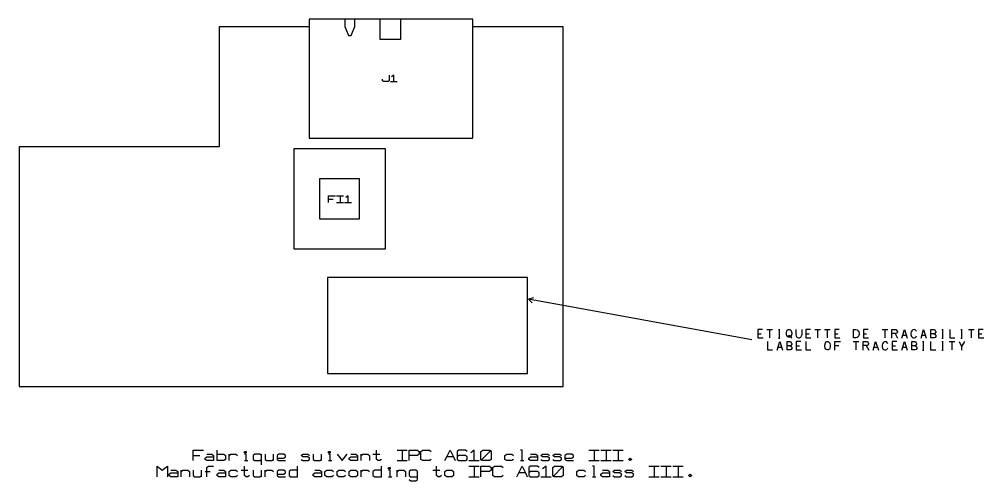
# Model space of a CAD drawing. Extents: x 0 to 1186, y 36 to 805.
# Drawn here: x 465 to 796.1, y 345.1 to 503.4 of the extents above; entities that cross this region are included whole.
import ezdxf

# ---------------------------------------------------------------- set-up
doc = ezdxf.new("R2010")
doc.units = 0
doc.layers.add('1', color=1, linetype='CONTINUOUS')

msp = doc.modelspace()

# ---------------------------------------------------------------- linework, layer by layer
at = {"layer": '1'}
for p, q in [((620.73, 503.43), (564.55, 503.43)), ((564.55, 503.43), (564.55, 462.63)), ((576.75, 503.43), (576.75, 500.93)), ((580.23, 500.93), (580.23, 503.43)), ((588.95, 496.45), (588.95, 503.43)), ((595.93, 503.43), (595.93, 496.45)), ((620.73, 462.63), (620.73, 503.43)), ((564.55, 500.88), (533.63, 500.88)), ((533.63, 500.88), (533.63, 459.7)), ((576.75, 500.93), (578, 497.85)), ((578.9, 497.85), (580.23, 500.93)), ((651.7, 500.88), (620.73, 500.88)), ((651.7, 377.33), (651.7, 500.88)), ((578, 497.85), (578.9, 497.85)), ((595.93, 496.45), (588.95, 496.45)), ((592.03, 484.28), (592.03, 482.35)), ((593.6, 484.28), (592.8, 483.73)), ((593.6, 482.08), (593.6, 484.28)), ((589.68, 482.35), (589.68, 482.9)), ((590.05, 482.08), (589.68, 482.35)), ((591.63, 482.08), (590.05, 482.08)), ((592.03, 482.35), (591.63, 482.08)), ((592.43, 482.08), (594.78, 482.08)), ((564.55, 462.63), (620.73, 462.63)), ((533.63, 459.7), (465, 459.7)), ((465, 459.7), (465, 377.33)), ((559.2, 459), (559.2, 424.67)), ((590.78, 459), (559.2, 459)), ((590.78, 424.67), (590.78, 459)), ((568.12, 448.7), (568.12, 434.98)), ((581.85, 448.7), (568.12, 448.7)), ((581.85, 434.98), (581.85, 448.7)), ((571.2, 440.58), (571.2, 442.78)), ((571.2, 442.78), (573.58, 442.78)), ((571.2, 441.68), (572.78, 441.68)), ((573.95, 442.78), (576.3, 442.78)), ((573.95, 440.58), (576.3, 440.58)), ((575.13, 442.78), (575.13, 440.58)), ((576.7, 440.58), (579.05, 440.58)), ((577.88, 442.78), (577.1, 442.23)), ((577.88, 440.58), (577.88, 442.78)), ((568.12, 434.98), (581.85, 434.98)), ((559.2, 424.67), (590.78, 424.67)), ((639.43, 414.8), (570.8, 414.8)), ((570.8, 414.8), (570.8, 381.85)), ((639.43, 381.85), (639.43, 414.8)), ((641.55, 407.8), (639.83, 407.33)), ((716.55, 393.38), (639.83, 407.33)), ((639.83, 407.33), (641.13, 406.08)), ((720.18, 396.9), (718.58, 396.9)), ((718.58, 396.9), (718.58, 394.08)), ((718.58, 395.5), (719.65, 395.5)), ((718.58, 394.08), (720.33, 394.08)), ((721.68, 396.9), (723.63, 396.9)), ((722.6, 396.9), (722.6, 394.08)), ((725.68, 396.9), (726.15, 396.9)), ((725.9, 396.9), (725.9, 394)), ((728.35, 395.8), (728.48, 396.45)), ((728.35, 395.43), (728.35, 395.8)), ((728.48, 394.78), (728.35, 395.43)), ((728.48, 396.45), (728.68, 396.7)), ((728.68, 394.6), (728.48, 394.78)), ((728.68, 396.7), (728.98, 396.9)), ((728.98, 394.28), (728.68, 394.6)), ((728.93, 394.6), (729.13, 394.9)), ((728.98, 394.28), (728.93, 394.6)), ((728.98, 396.9), (729.55, 396.9)), ((729.55, 394.28), (728.98, 394.28)), ((729.13, 394.9), (729.45, 394.9)), ((729.45, 394.9), (729.65, 394.78)), ((729.55, 396.9), (729.85, 396.7)), ((729.95, 394.6), (729.55, 394.28)), ((729.65, 394.78), (729.85, 394.28)), ((729.85, 396.7), (730.05, 396.45)), ((729.85, 394.28), (729.95, 394.15)), ((730.05, 394.78), (729.95, 394.6)), ((729.95, 394.15), (730.23, 394)), ((730.05, 396.45), (730.23, 395.8)), ((730.23, 395.43), (730.05, 394.78)), ((730.23, 395.8), (730.23, 395.43)), ((731.65, 396.9), (731.65, 395.18)), ((731.65, 395.18), (731.75, 394.73)), ((731.75, 394.73), (731.98, 394.33)), ((731.98, 394.33), (732.48, 394.08)), ((732.48, 394.08), (732.85, 394.08)), ((732.85, 394.08), (733.35, 394.33)), ((733.35, 394.33), (733.55, 394.73)), ((733.55, 394.73), (733.73, 395.18)), ((733.73, 395.18), (733.73, 396.9)), ((736.65, 396.9), (735.05, 396.9)), ((735.05, 396.9), (735.05, 394.08)), ((735.05, 395.5), (736.13, 395.5)), ((735.05, 394.08), (736.8, 394.08)), ((738.15, 396.9), (740.1, 396.9)), ((739.08, 396.9), (739.08, 394.08)), ((741.43, 396.9), (743.4, 396.9)), ((742.38, 396.9), (742.38, 394.08)), ((746.53, 396.9), (744.95, 396.9)), ((744.95, 396.9), (744.95, 394.08)), ((744.95, 395.5), (746.03, 395.5)), ((744.95, 394.08), (746.7, 394.08)), ((751.43, 394.08), (751.43, 396.9)), ((751.43, 396.9), (752.25, 396.9)), ((752.25, 394.08), (751.43, 394.08)), ((752.25, 396.9), (752.7, 396.85)), ((752.7, 394.2), (752.25, 394.08)), ((752.7, 396.85), (753.03, 396.53)), ((753.03, 394.45), (752.7, 394.2)), ((753.03, 396.53), (753.28, 396.13)), ((753.28, 394.9), (753.03, 394.45)), ((753.28, 396.13), (753.33, 395.75)), ((753.33, 395.23), (753.28, 394.9)), ((753.33, 395.75), (753.33, 395.23)), ((756.43, 396.9), (754.83, 396.9)), ((754.83, 396.9), (754.83, 394.08)), ((754.83, 395.5), (755.9, 395.5)), ((754.83, 394.08), (756.58, 394.08)), ((761.2, 396.9), (763.15, 396.9)), ((762.13, 396.9), (762.13, 394.08)), ((764.6, 394), (764.6, 396.9)), ((764.6, 396.9), (765.9, 396.9)), ((765.9, 395.55), (764.6, 395.55)), ((765.68, 395.55), (766.5, 394)), ((765.9, 396.9), (766.1, 396.85)), ((766.2, 395.63), (765.9, 395.55)), ((766.1, 396.85), (766.3, 396.53)), ((766.3, 395.8), (766.2, 395.63)), ((766.3, 396.53), (766.45, 396.33)), ((766.45, 396.08), (766.3, 395.8)), ((766.45, 396.33), (766.45, 396.08)), ((768, 394), (768.88, 396.9)), ((768.3, 394.98), (769.5, 394.98)), ((768.88, 396.9), (769.8, 394)), ((771.2, 396.13), (771.1, 395.75)), ((771.1, 395.75), (771.1, 395.18)), ((771.1, 395.18), (771.3, 394.6)), ((771.4, 396.53), (771.2, 396.13)), ((771.3, 394.6), (771.6, 394.2)), ((771.8, 396.85), (771.4, 396.53)), ((771.6, 394.2), (771.98, 394.08)), ((772.18, 396.9), (771.8, 396.85)), ((771.98, 394.08), (772.38, 394.08)), ((772.58, 396.85), (772.18, 396.9)), ((772.38, 394.08), (772.68, 394.2)), ((772.9, 396.53), (772.58, 396.85)), ((772.68, 394.2), (772.9, 394.45)), ((773.05, 396.25), (772.9, 396.53)), ((772.9, 394.45), (773.05, 394.73)), ((774.6, 394), (775.48, 396.9)), ((774.9, 394.98), (776.08, 394.98)), ((775.48, 396.9), (776.4, 394)), ((778, 394.08), (778, 396.9)), ((778, 396.9), (778.98, 396.9)), ((779.08, 395.5), (778, 395.5)), ((779.08, 394.08), (778, 394.08)), ((778.98, 396.9), (779.28, 396.85)), ((779.28, 395.55), (779.08, 395.5)), ((779.08, 395.5), (779.48, 395.23)), ((779.48, 394.2), (779.08, 394.08)), ((779.28, 396.85), (779.48, 396.53)), ((779.63, 396), (779.28, 395.55)), ((779.48, 396.53), (779.63, 396.25)), ((779.48, 395.23), (779.68, 394.98)), ((779.68, 394.6), (779.48, 394.2)), ((779.63, 396.25), (779.63, 396)), ((779.68, 394.98), (779.68, 394.6)), ((781.7, 396.9), (782.15, 396.9)), ((781.9, 396.9), (781.9, 394)), ((784.48, 396.9), (784.48, 394.08)), ((784.48, 394.08), (786.23, 394.08)), ((788.28, 396.9), (788.75, 396.9)), ((788.5, 396.9), (788.5, 394)), ((790.85, 396.9), (792.83, 396.9)), ((791.78, 396.9), (791.78, 394.08)), ((795.95, 396.9), (794.35, 396.9)), ((794.35, 396.9), (794.35, 394.08)), ((794.35, 395.5), (795.45, 395.5)), ((794.35, 394.08), (796.1, 394.08)), ((721.88, 392.78), (721.88, 389.95)), ((725.18, 389.9), (726.05, 392.78)), ((725.48, 390.85), (726.65, 390.85)), ((725.68, 394), (726.15, 394)), ((726.05, 392.78), (726.98, 389.9)), ((728.58, 389.95), (728.58, 392.78)), ((728.58, 392.78), (729.55, 392.78)), ((729.65, 391.38), (728.58, 391.38)), ((729.55, 392.78), (729.85, 392.73)), ((729.85, 391.43), (729.65, 391.38)), ((729.65, 391.38), (730.05, 391.13)), ((729.85, 392.73), (730.05, 392.4)), ((730.23, 391.88), (729.85, 391.43)), ((730.05, 392.4), (730.23, 392.15)), ((730.05, 391.13), (730.28, 390.85)), ((730.23, 392.15), (730.23, 391.88)), ((730.28, 390.85), (730.28, 390.48)), ((733.35, 392.78), (731.75, 392.78)), ((731.75, 392.78), (731.75, 389.95)), ((731.75, 391.38), (732.85, 391.38)), ((735.05, 392.78), (735.05, 389.95)), ((741.55, 391.63), (741.75, 392.4)), ((741.55, 391.13), (741.55, 391.63)), ((741.65, 390.6), (741.55, 391.13)), ((741.75, 392.4), (742.15, 392.78)), ((742.15, 392.78), (742.73, 392.78)), ((742.73, 392.78), (743.03, 392.53)), ((743.03, 392.53), (743.25, 392.28)), ((743.25, 392.28), (743.4, 391.63)), ((743.4, 391.13), (743.25, 390.48)), ((743.4, 391.63), (743.4, 391.13)), ((744.95, 389.9), (744.95, 392.78)), ((744.95, 392.78), (746.9, 392.78)), ((744.95, 391.5), (746.33, 391.5)), ((751.33, 392.78), (753.28, 392.78)), ((752.25, 392.78), (752.25, 389.95)), ((754.73, 389.9), (754.73, 392.78)), ((754.73, 392.78), (756, 392.78)), ((756, 391.43), (754.73, 391.43)), ((755.8, 391.43), (756.63, 389.9)), ((756, 392.78), (756.2, 392.73)), ((756.33, 391.5), (756, 391.43)), ((756.2, 392.73), (756.43, 392.4)), ((756.43, 391.7), (756.33, 391.5)), ((756.43, 392.4), (756.58, 392.2)), ((756.58, 391.95), (756.43, 391.7)), ((756.58, 392.2), (756.58, 391.95)), ((758.13, 389.9), (759, 392.78)), ((758.43, 390.85), (759.6, 390.85)), ((759, 392.78), (759.93, 389.9)), ((761.3, 392.03), (761.2, 391.63)), ((761.2, 391.63), (761.2, 391.05)), ((761.2, 391.05), (761.4, 390.48)), ((761.53, 392.4), (761.3, 392.03)), ((761.93, 392.73), (761.53, 392.4)), ((762.28, 392.78), (761.93, 392.73)), ((762.7, 392.73), (762.28, 392.78)), ((763, 392.4), (762.7, 392.73)), ((763.15, 392.15), (763, 392.4)), ((766.3, 392.78), (764.7, 392.78)), ((764.7, 392.78), (764.7, 389.95)), ((764.7, 391.38), (765.78, 391.38)), ((768, 389.9), (768.88, 392.78)), ((768.3, 390.85), (769.5, 390.85)), ((768.88, 392.78), (769.8, 389.9)), ((771.4, 389.95), (771.4, 392.78)), ((771.4, 392.78), (772.38, 392.78)), ((772.48, 391.38), (771.4, 391.38)), ((772.38, 392.78), (772.68, 392.73)), ((772.68, 391.43), (772.48, 391.38)), ((772.48, 391.38), (772.9, 391.13)), ((772.68, 392.73), (772.9, 392.4)), ((773.05, 391.88), (772.68, 391.43)), ((772.9, 392.4), (773.05, 392.15)), ((772.9, 391.13), (773.1, 390.85)), ((773.05, 392.15), (773.05, 391.88)), ((773.1, 390.85), (773.1, 390.48)), ((775.1, 392.78), (775.58, 392.78)), ((775.3, 392.78), (775.3, 389.9)), ((777.88, 392.78), (777.88, 389.95)), ((781.7, 394), (782.15, 394)), ((781.7, 392.78), (782.15, 392.78)), ((781.9, 392.78), (781.9, 389.9)), ((784.28, 392.78), (786.23, 392.78)), ((785.2, 392.78), (785.2, 389.95)), ((787.68, 392.78), (788.5, 391.13)), ((788.28, 394), (788.75, 394)), ((789.53, 392.78), (788.5, 391.13)), ((788.5, 391.13), (788.5, 389.9)), ((721.88, 389.95), (723.63, 389.95)), ((729.65, 389.95), (728.58, 389.95)), ((730.05, 390.08), (729.65, 389.95)), ((730.28, 390.48), (730.05, 390.08)), ((731.75, 389.95), (733.5, 389.95)), ((735.05, 389.95), (736.8, 389.95)), ((741.85, 390.2), (741.65, 390.6)), ((742.3, 389.95), (741.85, 390.2)), ((742.73, 389.95), (742.3, 389.95)), ((743.13, 390.2), (742.73, 389.95)), ((743.25, 390.48), (743.13, 390.2)), ((761.4, 390.48), (761.73, 390.08)), ((761.73, 390.08), (762.08, 389.95)), ((762.08, 389.95), (762.5, 389.95)), ((762.5, 389.95), (762.8, 390.08)), ((762.8, 390.08), (763, 390.35)), ((763, 390.35), (763.15, 390.6)), ((764.7, 389.95), (766.45, 389.95)), ((772.48, 389.95), (771.4, 389.95)), ((772.9, 390.08), (772.48, 389.95)), ((773.1, 390.48), (772.9, 390.08)), ((775.1, 389.9), (775.58, 389.9)), ((777.88, 389.95), (779.63, 389.95)), ((781.7, 389.9), (782.15, 389.9)), ((570.8, 381.85), (639.43, 381.85)), ((465, 377.33), (651.7, 377.33)), ((524.65, 351.93), (524.65, 355.58)), ((524.65, 355.58), (528.2, 355.58)), ((532.9, 351.93), (532.9, 355.58)), ((542.3, 354.65), (542.3, 355.13)), ((542.3, 355.13), (542.9, 355.13)), ((542.9, 354.65), (542.3, 354.65)), ((542.9, 355.13), (542.9, 354.65)), ((571.13, 354.65), (571.13, 355.13)), ((571.13, 355.13), (571.73, 355.13)), ((571.73, 354.65), (571.13, 354.65)), ((571.73, 355.13), (571.73, 354.65)), ((587.6, 352.38), (587.6, 355.58)), ((594.68, 355.58), (598.2, 355.58)), ((596.43, 355.58), (596.43, 351.93)), ((598.8, 351.93), (598.8, 355.58)), ((598.8, 355.58), (601.73, 355.58)), ((601.73, 355.58), (602.33, 355.13)), ((602.33, 355.13), (602.33, 354.2)), ((602.9, 355.13), (603.5, 355.58)), ((602.9, 352.38), (602.9, 355.13)), ((603.5, 355.58), (605.85, 355.58)), ((605.85, 355.58), (606.45, 355.13)), ((611.73, 353.28), (612.9, 355.58)), ((612.9, 355.58), (614.08, 353.28)), ((615.85, 355.58), (615.28, 355.13)), ((615.28, 355.13), (615.28, 352.38)), ((618.2, 355.58), (615.85, 355.58)), ((618.8, 355.13), (618.2, 355.58)), ((621.15, 355.58), (619.98, 354.65)), ((621.15, 351.93), (621.15, 355.58)), ((623.5, 355.13), (624.1, 355.58)), ((623.5, 351.93), (627.03, 355.58)), ((623.5, 352.38), (623.5, 355.13)), ((624.1, 355.58), (626.45, 355.58)), ((626.45, 355.58), (627.03, 355.13)), ((627.03, 355.13), (627.03, 352.38)), ((637.63, 355.58), (637.03, 355.58)), ((637.63, 351.93), (637.63, 355.58)), ((660.58, 355.58), (664.1, 355.58)), ((662.33, 355.58), (662.33, 351.93)), ((664.68, 355.58), (668.23, 355.58)), ((666.45, 355.58), (666.45, 351.93)), ((668.8, 355.58), (672.33, 355.58)), ((670.58, 355.58), (670.58, 351.93)), ((524.65, 353.75), (527, 353.75)), ((528.78, 352.83), (529.38, 353.28)), ((528.78, 352.38), (528.78, 352.83)), ((529.38, 351.93), (528.78, 352.38)), ((529.38, 354.2), (531.13, 354.2)), ((529.38, 353.28), (531.73, 353.28)), ((531.73, 351.93), (529.38, 351.93)), ((531.13, 354.2), (531.73, 353.75)), ((531.73, 353.75), (531.73, 351.93)), ((532.9, 354.2), (535.25, 354.2)), ((535.25, 351.93), (532.9, 351.93)), ((535.25, 354.2), (535.83, 353.75)), ((535.83, 352.38), (535.25, 351.93)), ((535.83, 353.75), (535.83, 352.38)), ((537.03, 351.93), (537.03, 354.2)), ((537.03, 353.75), (537.6, 354.2)), ((537.6, 354.2), (539.38, 354.2)), ((539.38, 354.2), (539.95, 353.75)), ((542.9, 354.2), (542.3, 354.2)), ((542.3, 351.93), (543.48, 351.93)), ((542.9, 351.93), (542.9, 354.2)), ((545.85, 354.2), (545.25, 353.75)), ((545.25, 353.75), (545.25, 352.38)), ((545.25, 352.38), (545.85, 351.93)), ((547.6, 354.2), (545.85, 354.2)), ((545.85, 351.93), (547.6, 351.93)), ((548.2, 353.75), (547.6, 354.2)), ((547.6, 351.93), (548.2, 352.38)), ((548.2, 350.55), (548.2, 354.2)), ((549.38, 354.2), (549.38, 352.38)), ((549.38, 352.38), (549.95, 351.93)), ((549.95, 351.93), (551.73, 351.93)), ((551.73, 351.93), (552.3, 352.38)), ((552.3, 351.93), (552.3, 354.2)), ((554.08, 354.2), (553.48, 353.75)), ((553.48, 353.75), (553.48, 352.38)), ((553.48, 352.83), (555.85, 352.83)), ((553.48, 352.38), (554.08, 351.93)), ((555.85, 354.2), (554.08, 354.2)), ((554.08, 351.93), (556.43, 351.93)), ((556.43, 353.75), (555.85, 354.2)), ((555.85, 352.83), (556.43, 353.28)), ((556.43, 353.28), (556.43, 353.75)), ((561.73, 353.75), (562.3, 354.2)), ((562.3, 353.28), (561.73, 353.75)), ((561.73, 352.38), (562.3, 351.93)), ((562.3, 354.2), (564.08, 354.2)), ((564.08, 353.28), (562.3, 353.28)), ((562.3, 351.93), (564.08, 351.93)), ((564.08, 354.2), (564.68, 353.75)), ((564.68, 352.83), (564.08, 353.28)), ((564.08, 351.93), (564.68, 352.38)), ((564.68, 352.38), (564.68, 352.83)), ((565.85, 354.2), (565.85, 352.38)), ((565.85, 352.38), (566.43, 351.93)), ((566.43, 351.93), (568.2, 351.93)), ((568.2, 351.93), (568.78, 352.38)), ((568.78, 351.93), (568.78, 354.2)), ((571.73, 354.2), (571.13, 354.2)), ((571.13, 351.93), (572.33, 351.93)), ((571.73, 351.93), (571.73, 354.2)), ((574.08, 354.2), (575.85, 351.93)), ((575.85, 351.93), (577.6, 354.2)), ((578.2, 352.83), (578.78, 353.28)), ((578.2, 352.38), (578.2, 352.83)), ((578.78, 351.93), (578.2, 352.38)), ((578.78, 354.2), (580.55, 354.2)), ((578.78, 353.28), (581.15, 353.28)), ((581.15, 351.93), (578.78, 351.93)), ((580.55, 354.2), (581.15, 353.75)), ((581.15, 353.75), (581.15, 351.93)), ((582.33, 351.93), (582.33, 354.2)), ((582.33, 353.75), (582.9, 354.2)), ((582.9, 354.2), (584.68, 354.2)), ((584.68, 354.2), (585.25, 353.75)), ((585.25, 353.75), (585.25, 351.93)), ((586.43, 354.2), (588.78, 354.2)), ((588.2, 351.93), (587.6, 352.38)), ((588.78, 351.93), (588.2, 351.93)), ((589.38, 352.38), (588.78, 351.93)), ((594.68, 351.93), (598.2, 351.93)), ((601.73, 353.75), (598.8, 353.75)), ((602.33, 354.2), (601.73, 353.75)), ((603.5, 351.93), (602.9, 352.38)), ((605.85, 351.93), (603.5, 351.93)), ((606.45, 352.38), (605.85, 351.93)), ((611.15, 351.93), (611.73, 353.28)), ((614.08, 353.28), (611.73, 353.28)), ((614.08, 353.28), (614.68, 351.93)), ((615.85, 353.75), (615.28, 353.28)), ((615.28, 352.38), (615.85, 351.93)), ((618.2, 353.75), (615.85, 353.75)), ((615.85, 351.93), (618.2, 351.93)), ((618.8, 353.28), (618.2, 353.75)), ((618.2, 351.93), (618.8, 352.38)), ((618.8, 352.38), (618.8, 353.28)), ((619.38, 351.93), (622.9, 351.93)), ((624.1, 351.93), (623.5, 352.38)), ((626.45, 351.93), (624.1, 351.93)), ((627.03, 352.38), (626.45, 351.93)), ((631.73, 353.75), (632.33, 354.2)), ((631.73, 352.38), (631.73, 353.75)), ((632.33, 351.93), (631.73, 352.38)), ((632.33, 354.2), (634.1, 354.2)), ((634.1, 351.93), (632.33, 351.93)), ((634.1, 354.2), (634.68, 353.75)), ((634.68, 352.38), (634.1, 351.93)), ((637.03, 351.93), (638.2, 351.93)), ((639.98, 352.83), (640.55, 353.28)), ((639.98, 352.38), (639.98, 352.83)), ((640.55, 351.93), (639.98, 352.38)), ((640.55, 354.2), (642.33, 354.2)), ((640.55, 353.28), (642.93, 353.28)), ((642.93, 351.93), (640.55, 351.93)), ((642.33, 354.2), (642.93, 353.75)), ((642.93, 353.75), (642.93, 351.93)), ((644.1, 353.75), (644.68, 354.2)), ((644.68, 353.28), (644.1, 353.75)), ((644.1, 352.38), (644.68, 351.93)), ((644.68, 354.2), (646.45, 354.2)), ((646.45, 353.28), (644.68, 353.28)), ((644.68, 351.93), (646.45, 351.93)), ((646.45, 354.2), (647.03, 353.75)), ((647.03, 352.83), (646.45, 353.28)), ((646.45, 351.93), (647.03, 352.38)), ((647.03, 352.38), (647.03, 352.83)), ((648.2, 353.75), (648.8, 354.2)), ((648.8, 353.28), (648.2, 353.75)), ((648.2, 352.38), (648.8, 351.93)), ((648.8, 354.2), (650.58, 354.2)), ((650.58, 353.28), (648.8, 353.28)), ((648.8, 351.93), (650.58, 351.93)), ((650.58, 354.2), (651.15, 353.75)), ((651.15, 352.83), (650.58, 353.28)), ((650.58, 351.93), (651.15, 352.38)), ((651.15, 352.38), (651.15, 352.83)), ((652.93, 354.2), (652.33, 353.75)), ((652.33, 353.75), (652.33, 352.38)), ((652.33, 352.83), (654.68, 352.83)), ((652.33, 352.38), (652.93, 351.93)), ((654.68, 354.2), (652.93, 354.2)), ((652.93, 351.93), (655.28, 351.93)), ((655.28, 353.75), (654.68, 354.2)), ((654.68, 352.83), (655.28, 353.28)), ((655.28, 353.28), (655.28, 353.75)), ((660.58, 351.93), (664.1, 351.93)), ((664.68, 351.93), (668.23, 351.93)), ((668.8, 351.93), (672.33, 351.93)), ((674.1, 352.38), (674.68, 352.83)), ((674.68, 351.93), (674.1, 352.38)), ((674.68, 352.83), (675.28, 352.38)), ((675.28, 352.38), (674.68, 351.93)), ((512.3, 346.43), (512.3, 350.08)), ((512.3, 350.08), (514.08, 348.7)), ((514.08, 348.7), (515.83, 350.08)), ((515.83, 350.08), (515.83, 346.43)), ((516.43, 347.35), (517, 347.8)), ((517, 348.7), (518.78, 348.7)), ((517, 347.8), (519.38, 347.8)), ((518.78, 348.7), (519.38, 348.25)), ((519.38, 348.25), (519.38, 346.43)), ((520.55, 346.43), (520.55, 348.7)), ((520.55, 348.25), (521.13, 348.7)), ((521.13, 348.7), (522.9, 348.7)), ((522.9, 348.7), (523.48, 348.25)), ((523.48, 348.25), (523.48, 346.43)), ((524.65, 348.7), (524.65, 346.88)), ((527.6, 346.43), (527.6, 348.7)), ((528.78, 348.25), (530.55, 348.25)), ((529.38, 349.63), (529.95, 350.08)), ((529.38, 346.43), (529.38, 349.63)), ((529.95, 350.08), (531.73, 350.08)), ((532.9, 347.35), (533.48, 347.8)), ((533.48, 348.7), (535.25, 348.7)), ((533.48, 347.8), (535.83, 347.8)), ((535.25, 348.7), (535.83, 348.25)), ((535.83, 348.25), (535.83, 346.43)), ((537.03, 348.25), (537.6, 348.7)), ((537.03, 346.88), (537.03, 348.25)), ((537.6, 348.7), (539.38, 348.7)), ((539.38, 348.7), (539.95, 348.25)), ((541.13, 348.7), (543.48, 348.7)), ((542.3, 346.88), (542.3, 350.08)), ((545.25, 348.7), (545.25, 346.88)), ((548.2, 346.43), (548.2, 348.7)), ((549.38, 346.43), (549.38, 348.7)), ((549.38, 348.25), (549.95, 348.7)), ((549.95, 348.7), (551.73, 348.7)), ((551.73, 348.7), (552.3, 348.25)), ((554.08, 348.7), (553.48, 348.25)), ((553.48, 348.25), (553.48, 346.88)), ((555.85, 348.7), (554.08, 348.7)), ((556.43, 348.25), (555.85, 348.7)), ((555.85, 347.35), (556.43, 347.8)), ((556.43, 347.8), (556.43, 348.25)), ((558.2, 348.7), (557.6, 348.25)), ((557.6, 348.25), (557.6, 346.88)), ((560.55, 348.7), (558.2, 348.7)), ((560.55, 346.43), (560.55, 350.08)), ((565.85, 347.35), (566.43, 347.8)), ((566.43, 348.7), (568.2, 348.7)), ((566.43, 347.8), (568.78, 347.8)), ((568.2, 348.7), (568.78, 348.25)), ((568.78, 348.25), (568.78, 346.43)), ((569.95, 348.25), (570.55, 348.7)), ((569.95, 346.88), (569.95, 348.25)), ((570.55, 348.7), (572.33, 348.7)), ((572.33, 348.7), (572.9, 348.25)), ((574.08, 348.25), (574.68, 348.7)), ((574.08, 346.88), (574.08, 348.25)), ((574.68, 348.7), (576.43, 348.7)), ((576.43, 348.7), (577.03, 348.25)), ((578.2, 348.25), (578.78, 348.7)), ((578.2, 346.88), (578.2, 348.25)), ((578.78, 348.7), (580.55, 348.7)), ((580.55, 348.7), (581.15, 348.25)), ((581.15, 348.25), (581.15, 346.88)), ((582.33, 346.43), (582.33, 348.7)), ((582.33, 348.25), (582.9, 348.7)), ((582.9, 348.7), (584.68, 348.7)), ((584.68, 348.7), (585.25, 348.25)), ((587.03, 348.7), (586.43, 348.25)), ((586.43, 348.25), (586.43, 346.88)), ((589.38, 348.7), (587.03, 348.7)), ((589.38, 346.43), (589.38, 350.08)), ((591.73, 349.18), (591.73, 349.63)), ((591.73, 349.63), (592.33, 349.63)), ((592.33, 349.18), (591.73, 349.18)), ((592.33, 348.7), (591.73, 348.7)), ((592.33, 349.63), (592.33, 349.18)), ((592.33, 346.43), (592.33, 348.7)), ((594.68, 346.43), (594.68, 348.7)), ((594.68, 348.25), (595.25, 348.7)), ((595.25, 348.7), (597.03, 348.7)), ((597.03, 348.7), (597.6, 348.25)), ((597.6, 348.25), (597.6, 346.43)), ((599.38, 348.7), (598.8, 348.25)), ((598.8, 348.25), (598.8, 346.88)), ((601.15, 348.7), (599.38, 348.7)), ((601.73, 348.25), (601.15, 348.7)), ((601.73, 345.5), (601.73, 348.25)), ((607.03, 348.7), (609.38, 348.7)), ((608.2, 346.88), (608.2, 350.08)), ((611.15, 348.25), (611.73, 348.7)), ((611.15, 346.88), (611.15, 348.25)), ((611.73, 348.7), (613.5, 348.7)), ((613.5, 348.7), (614.08, 348.25)), ((614.08, 348.25), (614.08, 346.88)), ((619.38, 350.08), (622.9, 350.08)), ((621.15, 350.08), (621.15, 346.43)), ((623.5, 346.43), (623.5, 350.08)), ((623.5, 350.08), (626.45, 350.08)), ((626.45, 348.25), (623.5, 348.25)), ((626.45, 350.08), (627.03, 349.63)), ((627.03, 348.7), (626.45, 348.25)), ((627.03, 349.63), (627.03, 348.7)), ((627.63, 349.63), (628.2, 350.08)), ((627.63, 346.88), (627.63, 349.63)), ((628.2, 350.08), (630.55, 350.08)), ((630.55, 350.08), (631.15, 349.63)), ((635.85, 346.43), (636.45, 347.8)), ((636.45, 347.8), (637.63, 350.08)), ((638.8, 347.8), (636.45, 347.8)), ((637.63, 350.08), (638.8, 347.8)), ((638.8, 347.8), (639.38, 346.43)), ((640.55, 350.08), (639.98, 349.63)), ((639.98, 349.63), (639.98, 346.88)), ((640.55, 348.25), (639.98, 347.8)), ((642.93, 350.08), (640.55, 350.08)), ((642.93, 348.25), (640.55, 348.25)), ((643.5, 349.63), (642.93, 350.08)), ((643.5, 347.8), (642.93, 348.25)), ((643.5, 346.88), (643.5, 347.8)), ((645.85, 350.08), (644.68, 349.18)), ((645.85, 346.43), (645.85, 350.08)), ((648.2, 349.63), (648.8, 350.08)), ((648.2, 346.43), (651.75, 350.08)), ((648.2, 346.88), (648.2, 349.63)), ((648.8, 350.08), (651.15, 350.08)), ((651.15, 350.08), (651.75, 349.63)), ((651.75, 349.63), (651.75, 346.88)), ((656.45, 348.25), (657.03, 348.7)), ((656.45, 346.88), (656.45, 348.25)), ((657.03, 348.7), (658.8, 348.7)), ((658.8, 348.7), (659.4, 348.25)), ((662.33, 350.08), (661.75, 350.08)), ((662.33, 346.43), (662.33, 350.08)), ((664.68, 347.35), (665.28, 347.8)), ((665.28, 348.7), (667.03, 348.7)), ((665.28, 347.8), (667.63, 347.8)), ((667.03, 348.7), (667.63, 348.25)), ((667.63, 348.25), (667.63, 346.43)), ((668.8, 348.25), (669.4, 348.7)), ((669.4, 347.8), (668.8, 348.25)), ((669.4, 348.7), (671.15, 348.7)), ((671.15, 347.8), (669.4, 347.8)), ((671.15, 348.7), (671.75, 348.25)), ((671.75, 347.35), (671.15, 347.8)), ((672.93, 348.25), (673.5, 348.7)), ((673.5, 347.8), (672.93, 348.25)), ((673.5, 348.7), (675.28, 348.7)), ((675.28, 347.8), (673.5, 347.8)), ((675.28, 348.7), (675.85, 348.25)), ((675.85, 347.35), (675.28, 347.8)), ((681.15, 350.08), (684.68, 350.08)), ((682.93, 350.08), (682.93, 346.43)), ((685.28, 350.08), (688.8, 350.08)), ((687.05, 350.08), (687.05, 346.43)), ((689.4, 350.08), (692.93, 350.08)), ((691.15, 350.08), (691.15, 346.43)), ((516.43, 346.88), (516.43, 347.35)), ((517, 346.43), (516.43, 346.88)), ((519.38, 346.43), (517, 346.43)), ((524.65, 346.88), (525.25, 346.43)), ((525.25, 346.43), (527, 346.43)), ((527, 346.43), (527.6, 346.88)), ((532.9, 346.88), (532.9, 347.35)), ((533.48, 346.43), (532.9, 346.88)), ((535.83, 346.43), (533.48, 346.43)), ((537.6, 346.43), (537.03, 346.88)), ((539.38, 346.43), (537.6, 346.43)), ((539.95, 346.88), (539.38, 346.43)), ((542.9, 346.43), (542.3, 346.88)), ((543.48, 346.43), (542.9, 346.43)), ((544.08, 346.88), (543.48, 346.43)), ((545.25, 346.88), (545.85, 346.43)), ((545.85, 346.43), (547.6, 346.43)), ((547.6, 346.43), (548.2, 346.88)), ((553.48, 347.35), (555.85, 347.35)), ((553.48, 346.88), (554.08, 346.43)), ((554.08, 346.43), (556.43, 346.43)), ((557.6, 346.88), (558.2, 346.43)), ((558.2, 346.43), (560.55, 346.43)), ((565.85, 346.88), (565.85, 347.35)), ((566.43, 346.43), (565.85, 346.88)), ((568.78, 346.43), (566.43, 346.43)), ((570.55, 346.43), (569.95, 346.88)), ((572.33, 346.43), (570.55, 346.43)), ((572.9, 346.88), (572.33, 346.43)), ((574.68, 346.43), (574.08, 346.88)), ((576.43, 346.43), (574.68, 346.43)), ((577.03, 346.88), (576.43, 346.43)), ((578.78, 346.43), (578.2, 346.88)), ((580.55, 346.43), (578.78, 346.43)), ((581.15, 346.88), (580.55, 346.43)), ((586.43, 346.88), (587.03, 346.43)), ((587.03, 346.43), (589.38, 346.43)), ((591.73, 346.43), (592.9, 346.43)), ((598.8, 346.88), (599.38, 346.43)), ((598.8, 345.5), (599.38, 345.05)), ((599.38, 346.43), (601.73, 346.43)), ((599.38, 345.05), (601.15, 345.05)), ((601.15, 345.05), (601.73, 345.5)), ((608.8, 346.43), (608.2, 346.88)), ((609.38, 346.43), (608.8, 346.43)), ((609.98, 346.88), (609.38, 346.43)), ((611.73, 346.43), (611.15, 346.88)), ((613.5, 346.43), (611.73, 346.43)), ((614.08, 346.88), (613.5, 346.43)), ((619.38, 346.43), (622.9, 346.43)), ((628.2, 346.43), (627.63, 346.88)), ((630.55, 346.43), (628.2, 346.43)), ((631.15, 346.88), (630.55, 346.43)), ((639.98, 346.88), (640.55, 346.43)), ((640.55, 346.43), (642.93, 346.43)), ((642.93, 346.43), (643.5, 346.88)), ((644.1, 346.43), (647.63, 346.43)), ((648.8, 346.43), (648.2, 346.88)), ((651.15, 346.43), (648.8, 346.43)), ((651.75, 346.88), (651.15, 346.43)), ((657.03, 346.43), (656.45, 346.88)), ((658.8, 346.43), (657.03, 346.43)), ((659.4, 346.88), (658.8, 346.43)), ((661.75, 346.43), (662.93, 346.43)), ((664.68, 346.88), (664.68, 347.35)), ((665.28, 346.43), (664.68, 346.88)), ((667.63, 346.43), (665.28, 346.43)), ((668.8, 346.88), (669.4, 346.43)), ((669.4, 346.43), (671.15, 346.43)), ((671.15, 346.43), (671.75, 346.88)), ((671.75, 346.88), (671.75, 347.35)), ((672.93, 346.88), (673.5, 346.43)), ((673.5, 346.43), (675.28, 346.43)), ((675.28, 346.43), (675.85, 346.88)), ((675.85, 346.88), (675.85, 347.35)), ((681.15, 346.43), (684.68, 346.43)), ((685.28, 346.43), (688.8, 346.43)), ((689.4, 346.43), (692.93, 346.43)), ((694.7, 346.88), (695.28, 347.35)), ((695.28, 346.43), (694.7, 346.88)), ((695.28, 347.35), (695.88, 346.88)), ((695.88, 346.88), (695.28, 346.43))]:
    msp.add_line(p, q, dxfattribs=at)

doc.saveas('drawing.dxf')
